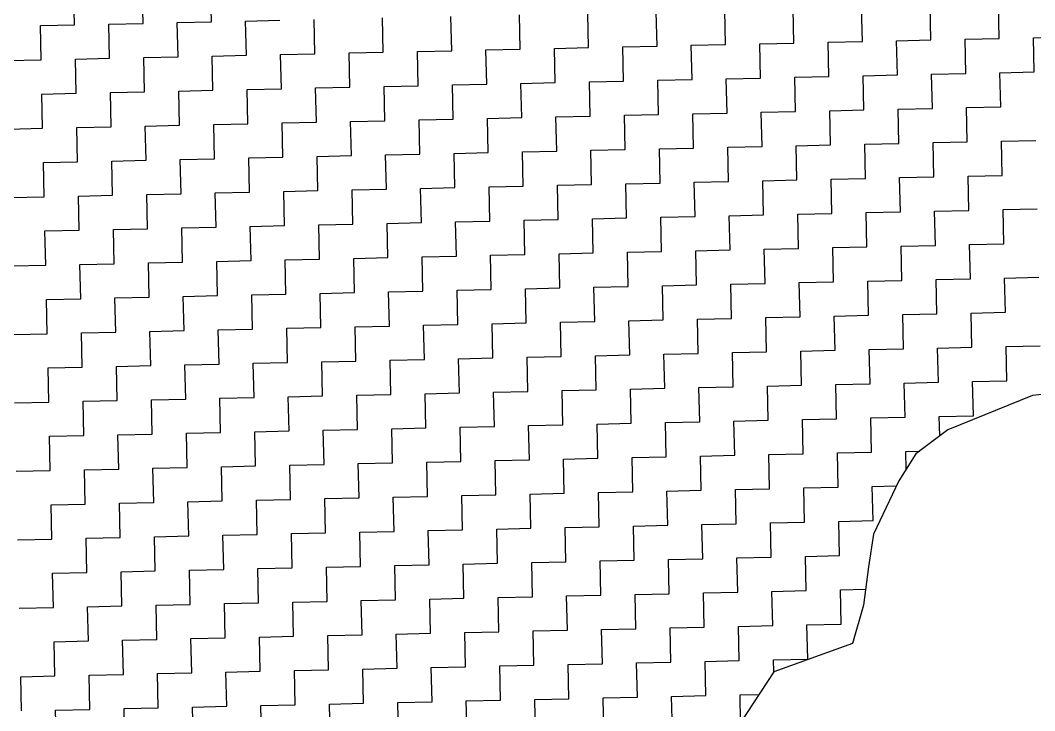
# Model space of a CAD drawing. Header units: metres. Extents: x 281463 to 283423, y 2096851 to 2099007.
# Drawn here: x 282620.5 to 282802.3, y 2098284.1 to 2098407.8 of the extents above; entities that cross this region are included whole.
import ezdxf

# ---------------------------------------------------------------- set-up
doc = ezdxf.new("R2010")
doc.units = ezdxf.units.M
doc.layers.add('POLY_HATCH', color=12, linetype='Continuous')

msp = doc.modelspace()

# ---------------------------------------------------------------- linework, layer by layer
at = {"layer": 'POLY_HATCH', "linetype": 'Continuous'}
for p, q in [((282642.49, 2098407.22), (282642.35, 2098413.35)), ((282654.75, 2098407.49), (282654.61, 2098413.62)), ((282630.22, 2098406.94), (282630.08, 2098413.08)), ((282759.14, 2098403.69), (282759, 2098409.82)), ((282771.41, 2098403.96), (282771.27, 2098410.1)), ((282783.67, 2098404.24), (282783.53, 2098410.37)), ((282795.94, 2098404.51), (282795.8, 2098410.64)), ((282660.88, 2098407.63), (282667.02, 2098407.77)), ((282673.29, 2098401.77), (282673.15, 2098407.9)), ((282685.55, 2098402.04), (282685.41, 2098408.18)), ((282697.82, 2098402.32), (282697.68, 2098408.45)), ((282710.08, 2098402.59), (282709.94, 2098408.73)), ((282722.35, 2098402.87), (282722.21, 2098409)), ((282734.61, 2098403.14), (282734.47, 2098409.27)), ((282746.88, 2098403.41), (282746.74, 2098409.55)), ((282624.09, 2098406.81), (282630.22, 2098406.94)), ((282624.23, 2098400.67), (282624.09, 2098406.81)), ((282636.35, 2098407.08), (282642.49, 2098407.22)), ((282636.49, 2098400.95), (282636.35, 2098407.08)), ((282648.62, 2098407.35), (282654.75, 2098407.49)), ((282648.76, 2098401.22), (282648.62, 2098407.35)), ((282661.02, 2098401.5), (282660.88, 2098407.63)), ((282777.54, 2098404.1), (282783.67, 2098404.24)), ((282789.8, 2098404.37), (282795.94, 2098404.51)), ((282789.94, 2098398.24), (282789.8, 2098404.37)), ((282802.07, 2098404.65), (282808.2, 2098404.79)), ((282802.21, 2098398.52), (282802.07, 2098404.65)), ((282691.68, 2098402.18), (282697.82, 2098402.32)), ((282703.95, 2098402.46), (282710.08, 2098402.59)), ((282704.09, 2098396.32), (282703.95, 2098402.46)), ((282716.21, 2098402.73), (282722.35, 2098402.87)), ((282716.35, 2098396.6), (282716.21, 2098402.73)), ((282728.48, 2098403), (282734.61, 2098403.14)), ((282728.62, 2098396.87), (282728.48, 2098403)), ((282740.74, 2098403.28), (282746.88, 2098403.41)), ((282740.88, 2098397.15), (282740.74, 2098403.28)), ((282753.01, 2098403.55), (282759.14, 2098403.69)), ((282753.15, 2098397.42), (282753.01, 2098403.55)), ((282765.27, 2098403.83), (282771.41, 2098403.96)), ((282765.41, 2098397.69), (282765.27, 2098403.83)), ((282777.68, 2098397.97), (282777.54, 2098404.1)), ((282618.09, 2098400.54), (282624.23, 2098400.67)), ((282630.36, 2098400.81), (282636.49, 2098400.95)), ((282630.49, 2098394.68), (282630.36, 2098400.81)), ((282642.62, 2098401.09), (282648.76, 2098401.22)), ((282642.76, 2098394.95), (282642.62, 2098401.09)), ((282654.89, 2098401.36), (282661.02, 2098401.5)), ((282655.02, 2098395.23), (282654.89, 2098401.36)), ((282667.15, 2098401.63), (282673.29, 2098401.77)), ((282667.29, 2098395.5), (282667.15, 2098401.63)), ((282679.42, 2098401.91), (282685.55, 2098402.04)), ((282679.55, 2098395.77), (282679.42, 2098401.91)), ((282691.82, 2098396.05), (282691.68, 2098402.18)), ((282722.48, 2098396.73), (282728.62, 2098396.87)), ((282734.75, 2098397.01), (282740.88, 2098397.15)), ((282734.88, 2098390.88), (282734.75, 2098397.01)), ((282747.01, 2098397.28), (282753.15, 2098397.42)), ((282747.15, 2098391.15), (282747.01, 2098397.28)), ((282759.28, 2098397.56), (282765.41, 2098397.69)), ((282759.41, 2098391.42), (282759.28, 2098397.56)), ((282771.54, 2098397.83), (282777.68, 2098397.97)), ((282771.68, 2098391.7), (282771.54, 2098397.83)), ((282783.81, 2098398.1), (282789.94, 2098398.24)), ((282783.95, 2098391.97), (282783.81, 2098398.1)), ((282796.07, 2098398.38), (282802.21, 2098398.52)), ((282796.21, 2098392.25), (282796.07, 2098398.38)), ((282648.89, 2098395.09), (282655.02, 2098395.23)), ((282649.03, 2098388.96), (282648.89, 2098395.09)), ((282661.16, 2098395.36), (282667.29, 2098395.5)), ((282661.29, 2098389.23), (282661.16, 2098395.36)), ((282673.42, 2098395.64), (282679.55, 2098395.77)), ((282673.56, 2098389.51), (282673.42, 2098395.64)), ((282685.69, 2098395.91), (282691.82, 2098396.05)), ((282685.82, 2098389.78), (282685.69, 2098395.91)), ((282697.95, 2098396.19), (282704.09, 2098396.32)), ((282698.09, 2098390.05), (282697.95, 2098396.19)), ((282710.22, 2098396.46), (282716.35, 2098396.6)), ((282710.35, 2098390.33), (282710.22, 2098396.46)), ((282722.62, 2098390.6), (282722.48, 2098396.73)), ((282624.36, 2098394.54), (282630.49, 2098394.68)), ((282624.5, 2098388.41), (282624.36, 2098394.54)), ((282636.63, 2098394.82), (282642.76, 2098394.95)), ((282636.76, 2098388.68), (282636.63, 2098394.82)), ((282753.28, 2098391.29), (282759.41, 2098391.42)), ((282765.55, 2098391.56), (282771.68, 2098391.7)), ((282765.68, 2098385.43), (282765.55, 2098391.56)), ((282777.81, 2098391.83), (282783.95, 2098391.97)), ((282777.95, 2098385.7), (282777.81, 2098391.83)), ((282790.08, 2098392.11), (282796.21, 2098392.25)), ((282790.21, 2098385.98), (282790.08, 2098392.11)), ((282679.69, 2098389.64), (282685.82, 2098389.78)), ((282679.83, 2098383.51), (282679.69, 2098389.64)), ((282691.96, 2098389.92), (282698.09, 2098390.05)), ((282692.09, 2098383.78), (282691.96, 2098389.92)), ((282704.22, 2098390.19), (282710.35, 2098390.33)), ((282704.36, 2098384.06), (282704.22, 2098390.19)), ((282716.49, 2098390.46), (282722.62, 2098390.6)), ((282716.62, 2098384.33), (282716.49, 2098390.46)), ((282728.75, 2098390.74), (282734.88, 2098390.88)), ((282728.89, 2098384.61), (282728.75, 2098390.74)), ((282741.02, 2098391.01), (282747.15, 2098391.15)), ((282741.15, 2098384.88), (282741.02, 2098391.01)), ((282753.42, 2098385.15), (282753.28, 2098391.29)), ((282618.37, 2098388.27), (282624.5, 2098388.41)), ((282630.63, 2098388.55), (282636.76, 2098388.68)), ((282630.77, 2098382.41), (282630.63, 2098388.55)), ((282642.9, 2098388.82), (282649.03, 2098388.96)), ((282643.03, 2098382.69), (282642.9, 2098388.82)), ((282655.16, 2098389.09), (282661.29, 2098389.23)), ((282655.3, 2098382.96), (282655.16, 2098389.09)), ((282667.43, 2098389.37), (282673.56, 2098389.51)), ((282667.56, 2098383.24), (282667.43, 2098389.37)), ((282784.08, 2098385.84), (282790.21, 2098385.98)), ((282796.35, 2098386.11), (282802.48, 2098386.25)), ((282796.48, 2098379.98), (282796.35, 2098386.11)), ((282710.49, 2098384.19), (282716.62, 2098384.33)), ((282710.63, 2098378.06), (282710.49, 2098384.19)), ((282722.76, 2098384.47), (282728.89, 2098384.61)), ((282722.89, 2098378.34), (282722.76, 2098384.47)), ((282735.02, 2098384.74), (282741.15, 2098384.88)), ((282735.16, 2098378.61), (282735.02, 2098384.74)), ((282747.29, 2098385.02), (282753.42, 2098385.15)), ((282747.42, 2098378.88), (282747.29, 2098385.02)), ((282759.55, 2098385.29), (282765.68, 2098385.43)), ((282759.69, 2098379.16), (282759.55, 2098385.29)), ((282771.82, 2098385.57), (282777.95, 2098385.7)), ((282771.95, 2098379.43), (282771.82, 2098385.57)), ((282784.22, 2098379.71), (282784.08, 2098385.84)), ((282624.64, 2098382.28), (282630.77, 2098382.41)), ((282636.9, 2098382.55), (282643.03, 2098382.69)), ((282637.04, 2098376.42), (282636.9, 2098382.55)), ((282649.17, 2098382.82), (282655.3, 2098382.96)), ((282649.3, 2098376.69), (282649.17, 2098382.82)), ((282661.43, 2098383.1), (282667.56, 2098383.24)), ((282661.57, 2098376.97), (282661.43, 2098383.1)), ((282673.7, 2098383.37), (282679.83, 2098383.51)), ((282673.83, 2098377.24), (282673.7, 2098383.37)), ((282685.96, 2098383.65), (282692.09, 2098383.78)), ((282686.1, 2098377.51), (282685.96, 2098383.65)), ((282698.23, 2098383.92), (282704.36, 2098384.06)), ((282698.36, 2098377.79), (282698.23, 2098383.92)), ((282624.77, 2098376.14), (282624.64, 2098382.28)), ((282741.29, 2098378.75), (282747.42, 2098378.88)), ((282741.43, 2098372.62), (282741.29, 2098378.75)), ((282753.56, 2098379.02), (282759.69, 2098379.16)), ((282753.69, 2098372.89), (282753.56, 2098379.02)), ((282765.82, 2098379.3), (282771.95, 2098379.43)), ((282765.96, 2098373.16), (282765.82, 2098379.3)), ((282778.09, 2098379.57), (282784.22, 2098379.71)), ((282778.22, 2098373.44), (282778.09, 2098379.57)), ((282790.35, 2098379.84), (282796.48, 2098379.98)), ((282790.49, 2098373.71), (282790.35, 2098379.84)), ((282655.44, 2098376.83), (282661.57, 2098376.97)), ((282667.7, 2098377.1), (282673.83, 2098377.24)), ((282667.84, 2098370.97), (282667.7, 2098377.1)), ((282679.97, 2098377.38), (282686.1, 2098377.51)), ((282680.1, 2098371.24), (282679.97, 2098377.38)), ((282692.23, 2098377.65), (282698.36, 2098377.79)), ((282692.37, 2098371.52), (282692.23, 2098377.65)), ((282704.5, 2098377.93), (282710.63, 2098378.06)), ((282704.63, 2098371.79), (282704.5, 2098377.93)), ((282716.76, 2098378.2), (282722.89, 2098378.34)), ((282716.9, 2098372.07), (282716.76, 2098378.2)), ((282729.03, 2098378.47), (282735.16, 2098378.61)), ((282729.16, 2098372.34), (282729.03, 2098378.47)), ((282618.64, 2098376.01), (282624.77, 2098376.14)), ((282630.91, 2098376.28), (282637.04, 2098376.42)), ((282631.04, 2098370.15), (282630.91, 2098376.28)), ((282643.17, 2098376.56), (282649.3, 2098376.69)), ((282643.31, 2098370.42), (282643.17, 2098376.56)), ((282655.57, 2098370.7), (282655.44, 2098376.83)), ((282772.09, 2098373.3), (282778.22, 2098373.44)), ((282772.23, 2098367.17), (282772.09, 2098373.3)), ((282784.36, 2098373.57), (282790.49, 2098373.71)), ((282784.49, 2098367.44), (282784.36, 2098373.57)), ((282796.62, 2098373.85), (282802.75, 2098373.99)), ((282796.76, 2098367.72), (282796.62, 2098373.85)), ((282686.24, 2098371.38), (282692.37, 2098371.52)), ((282698.5, 2098371.66), (282704.63, 2098371.79)), ((282698.64, 2098365.52), (282698.5, 2098371.66)), ((282710.77, 2098371.93), (282716.9, 2098372.07)), ((282710.9, 2098365.8), (282710.77, 2098371.93)), ((282723.03, 2098372.2), (282729.16, 2098372.34)), ((282723.17, 2098366.07), (282723.03, 2098372.2)), ((282735.3, 2098372.48), (282741.43, 2098372.62)), ((282735.43, 2098366.35), (282735.3, 2098372.48)), ((282747.56, 2098372.75), (282753.69, 2098372.89)), ((282747.7, 2098366.62), (282747.56, 2098372.75)), ((282759.83, 2098373.03), (282765.96, 2098373.16)), ((282759.96, 2098366.89), (282759.83, 2098373.03)), ((282624.91, 2098370.01), (282631.04, 2098370.15)), ((282625.05, 2098363.88), (282624.91, 2098370.01)), ((282637.18, 2098370.29), (282643.31, 2098370.42)), ((282637.31, 2098364.15), (282637.18, 2098370.29)), ((282649.44, 2098370.56), (282655.57, 2098370.7)), ((282649.58, 2098364.43), (282649.44, 2098370.56)), ((282661.71, 2098370.83), (282667.84, 2098370.97)), ((282661.84, 2098364.7), (282661.71, 2098370.83)), ((282673.97, 2098371.11), (282680.1, 2098371.24)), ((282674.11, 2098364.98), (282673.97, 2098371.11)), ((282686.37, 2098365.25), (282686.24, 2098371.38)), ((282717.04, 2098365.93), (282723.17, 2098366.07)), ((282729.3, 2098366.21), (282735.43, 2098366.35)), ((282729.44, 2098360.08), (282729.3, 2098366.21)), ((282741.57, 2098366.48), (282747.7, 2098366.62)), ((282741.7, 2098360.35), (282741.57, 2098366.48)), ((282753.83, 2098366.76), (282759.96, 2098366.89)), ((282753.97, 2098360.62), (282753.83, 2098366.76)), ((282766.1, 2098367.03), (282772.23, 2098367.17)), ((282766.23, 2098360.9), (282766.1, 2098367.03)), ((282778.36, 2098367.3), (282784.49, 2098367.44)), ((282778.5, 2098361.17), (282778.36, 2098367.3)), ((282790.63, 2098367.58), (282796.76, 2098367.72)), ((282790.76, 2098361.45), (282790.63, 2098367.58)), ((282631.18, 2098364.02), (282637.31, 2098364.15)), ((282643.44, 2098364.29), (282649.58, 2098364.43)), ((282643.58, 2098358.16), (282643.44, 2098364.29)), ((282655.71, 2098364.56), (282661.84, 2098364.7)), ((282655.85, 2098358.43), (282655.71, 2098364.56)), ((282667.98, 2098364.84), (282674.11, 2098364.98)), ((282668.11, 2098358.71), (282667.98, 2098364.84)), ((282680.24, 2098365.11), (282686.37, 2098365.25)), ((282680.38, 2098358.98), (282680.24, 2098365.11)), ((282692.51, 2098365.39), (282698.64, 2098365.52)), ((282692.64, 2098359.25), (282692.51, 2098365.39)), ((282704.77, 2098365.66), (282710.9, 2098365.8)), ((282704.91, 2098359.53), (282704.77, 2098365.66)), ((282717.17, 2098359.8), (282717.04, 2098365.93)), ((282618.91, 2098363.74), (282625.05, 2098363.88)), ((282631.32, 2098357.88), (282631.18, 2098364.02)), ((282747.84, 2098360.49), (282753.97, 2098360.62)), ((282747.97, 2098354.35), (282747.84, 2098360.49)), ((282760.1, 2098360.76), (282766.23, 2098360.9)), ((282760.24, 2098354.63), (282760.1, 2098360.76)), ((282772.37, 2098361.04), (282778.5, 2098361.17)), ((282772.5, 2098354.9), (282772.37, 2098361.04)), ((282784.63, 2098361.31), (282790.76, 2098361.45)), ((282784.77, 2098355.18), (282784.63, 2098361.31)), ((282796.9, 2098361.58), (282803.03, 2098361.72)), ((282797.03, 2098355.45), (282796.9, 2098361.58)), ((282661.98, 2098358.57), (282668.11, 2098358.71)), ((282674.24, 2098358.84), (282680.38, 2098358.98)), ((282674.38, 2098352.71), (282674.24, 2098358.84)), ((282686.51, 2098359.12), (282692.64, 2098359.25)), ((282686.65, 2098352.98), (282686.51, 2098359.12)), ((282698.77, 2098359.39), (282704.91, 2098359.53)), ((282698.91, 2098353.26), (282698.77, 2098359.39)), ((282711.04, 2098359.66), (282717.17, 2098359.8)), ((282711.18, 2098353.53), (282711.04, 2098359.66)), ((282723.3, 2098359.94), (282729.44, 2098360.08)), ((282723.44, 2098353.81), (282723.3, 2098359.94)), ((282735.57, 2098360.21), (282741.7, 2098360.35)), ((282735.71, 2098354.08), (282735.57, 2098360.21)), ((282625.18, 2098357.75), (282631.32, 2098357.88)), ((282625.32, 2098351.61), (282625.18, 2098357.75)), ((282637.45, 2098358.02), (282643.58, 2098358.16)), ((282637.59, 2098351.89), (282637.45, 2098358.02)), ((282649.71, 2098358.29), (282655.85, 2098358.43)), ((282649.85, 2098352.16), (282649.71, 2098358.29)), ((282662.12, 2098352.44), (282661.98, 2098358.57)), ((282778.63, 2098355.04), (282784.77, 2098355.18)), ((282778.77, 2098348.91), (282778.63, 2098355.04)), ((282790.9, 2098355.31), (282797.03, 2098355.45)), ((282791.04, 2098349.18), (282790.9, 2098355.31)), ((282692.78, 2098353.12), (282698.91, 2098353.26)), ((282705.04, 2098353.4), (282711.18, 2098353.53)), ((282705.18, 2098347.26), (282705.04, 2098353.4)), ((282717.31, 2098353.67), (282723.44, 2098353.81)), ((282717.45, 2098347.54), (282717.31, 2098353.67)), ((282729.57, 2098353.94), (282735.71, 2098354.08)), ((282729.71, 2098347.81), (282729.57, 2098353.94)), ((282741.84, 2098354.22), (282747.97, 2098354.35)), ((282741.98, 2098348.08), (282741.84, 2098354.22)), ((282754.1, 2098354.49), (282760.24, 2098354.63)), ((282754.24, 2098348.36), (282754.1, 2098354.49)), ((282766.37, 2098354.77), (282772.5, 2098354.9)), ((282766.51, 2098348.63), (282766.37, 2098354.77)), ((282619.19, 2098351.48), (282625.32, 2098351.61)), ((282631.45, 2098351.75), (282637.59, 2098351.89)), ((282631.59, 2098345.62), (282631.45, 2098351.75)), ((282643.72, 2098352.02), (282649.85, 2098352.16)), ((282643.86, 2098345.89), (282643.72, 2098352.02)), ((282655.98, 2098352.3), (282662.12, 2098352.44)), ((282656.12, 2098346.17), (282655.98, 2098352.3)), ((282668.25, 2098352.57), (282674.38, 2098352.71)), ((282668.39, 2098346.44), (282668.25, 2098352.57)), ((282680.51, 2098352.85), (282686.65, 2098352.98)), ((282680.65, 2098346.71), (282680.51, 2098352.85)), ((282692.92, 2098346.99), (282692.78, 2098353.12)), ((282723.58, 2098347.67), (282729.71, 2098347.81)), ((282735.84, 2098347.95), (282741.98, 2098348.08)), ((282735.98, 2098341.82), (282735.84, 2098347.95)), ((282748.11, 2098348.22), (282754.24, 2098348.36)), ((282748.25, 2098342.09), (282748.11, 2098348.22)), ((282760.37, 2098348.5), (282766.51, 2098348.63)), ((282760.51, 2098342.36), (282760.37, 2098348.5)), ((282772.64, 2098348.77), (282778.77, 2098348.91)), ((282772.78, 2098342.64), (282772.64, 2098348.77)), ((282784.9, 2098349.04), (282791.04, 2098349.18)), ((282785.04, 2098342.91), (282784.9, 2098349.04)), ((282797.17, 2098349.32), (282803.3, 2098349.46)), ((282797.31, 2098343.19), (282797.17, 2098349.32)), ((282649.99, 2098346.03), (282656.12, 2098346.17)), ((282650.13, 2098339.9), (282649.99, 2098346.03)), ((282662.25, 2098346.3), (282668.39, 2098346.44)), ((282662.39, 2098340.17), (282662.25, 2098346.3)), ((282674.52, 2098346.58), (282680.65, 2098346.71)), ((282674.66, 2098340.45), (282674.52, 2098346.58)), ((282686.78, 2098346.85), (282692.92, 2098346.99)), ((282686.92, 2098340.72), (282686.78, 2098346.85)), ((282699.05, 2098347.13), (282705.18, 2098347.26)), ((282699.19, 2098340.99), (282699.05, 2098347.13)), ((282711.31, 2098347.4), (282717.45, 2098347.54)), ((282711.45, 2098341.27), (282711.31, 2098347.4)), ((282723.72, 2098341.54), (282723.58, 2098347.67)), ((282625.46, 2098345.48), (282631.59, 2098345.62)), ((282625.6, 2098339.35), (282625.46, 2098345.48)), ((282637.72, 2098345.76), (282643.86, 2098345.89)), ((282637.86, 2098339.62), (282637.72, 2098345.76)), ((282754.38, 2098342.23), (282760.51, 2098342.36)), ((282766.64, 2098342.5), (282772.78, 2098342.64)), ((282766.78, 2098336.37), (282766.64, 2098342.5)), ((282778.91, 2098342.77), (282785.04, 2098342.91)), ((282779.05, 2098336.64), (282778.91, 2098342.77)), ((282791.17, 2098343.05), (282797.31, 2098343.19)), ((282791.31, 2098336.92), (282791.17, 2098343.05)), ((282680.79, 2098340.58), (282686.92, 2098340.72)), ((282680.93, 2098334.45), (282680.79, 2098340.58)), ((282693.05, 2098340.86), (282699.19, 2098340.99)), ((282693.19, 2098334.72), (282693.05, 2098340.86)), ((282705.32, 2098341.13), (282711.45, 2098341.27)), ((282705.46, 2098335), (282705.32, 2098341.13)), ((282717.58, 2098341.4), (282723.72, 2098341.54)), ((282717.72, 2098335.27), (282717.58, 2098341.4)), ((282729.85, 2098341.68), (282735.98, 2098341.82)), ((282729.99, 2098335.55), (282729.85, 2098341.68)), ((282742.11, 2098341.95), (282748.25, 2098342.09)), ((282742.25, 2098335.82), (282742.11, 2098341.95)), ((282754.52, 2098336.09), (282754.38, 2098342.23)), ((282619.46, 2098339.21), (282625.6, 2098339.35)), ((282631.73, 2098339.49), (282637.86, 2098339.62)), ((282631.87, 2098333.35), (282631.73, 2098339.49)), ((282643.99, 2098339.76), (282650.13, 2098339.9)), ((282644.13, 2098333.63), (282643.99, 2098339.76)), ((282656.26, 2098340.03), (282662.39, 2098340.17)), ((282656.4, 2098333.9), (282656.26, 2098340.03)), ((282668.52, 2098340.31), (282674.66, 2098340.45)), ((282668.66, 2098334.18), (282668.52, 2098340.31)), ((282785.18, 2098336.78), (282791.31, 2098336.92)), ((282711.59, 2098335.13), (282717.72, 2098335.27)), ((282711.73, 2098329), (282711.59, 2098335.13)), ((282723.85, 2098335.41), (282729.99, 2098335.55)), ((282723.99, 2098329.28), (282723.85, 2098335.41)), ((282736.12, 2098335.68), (282742.25, 2098335.82)), ((282736.26, 2098329.55), (282736.12, 2098335.68)), ((282748.38, 2098335.96), (282754.52, 2098336.09)), ((282748.52, 2098329.82), (282748.38, 2098335.96)), ((282760.65, 2098336.23), (282766.78, 2098336.37)), ((282760.79, 2098330.1), (282760.65, 2098336.23)), ((282772.91, 2098336.51), (282779.05, 2098336.64)), ((282773.05, 2098330.37), (282772.91, 2098336.51)), ((282785.26, 2098333.29), (282785.18, 2098336.78)), ((282625.73, 2098333.22), (282631.87, 2098333.35)), ((282625.87, 2098327.08), (282625.73, 2098333.22)), ((282638, 2098333.49), (282644.13, 2098333.63)), ((282638.13, 2098327.36), (282638, 2098333.49)), ((282650.26, 2098333.76), (282656.4, 2098333.9)), ((282650.4, 2098327.63), (282650.26, 2098333.76)), ((282662.53, 2098334.04), (282668.66, 2098334.18)), ((282662.66, 2098327.91), (282662.53, 2098334.04)), ((282674.79, 2098334.31), (282680.93, 2098334.45)), ((282674.93, 2098328.18), (282674.79, 2098334.31)), ((282687.06, 2098334.59), (282693.19, 2098334.72)), ((282687.19, 2098328.45), (282687.06, 2098334.59)), ((282699.32, 2098334.86), (282705.46, 2098335)), ((282699.46, 2098328.73), (282699.32, 2098334.86)), ((282742.39, 2098329.69), (282748.52, 2098329.82)), ((282742.52, 2098323.55), (282742.39, 2098329.69)), ((282754.65, 2098329.96), (282760.79, 2098330.1)), ((282754.79, 2098323.83), (282754.65, 2098329.96)), ((282766.92, 2098330.24), (282773.05, 2098330.37)), ((282767.05, 2098324.1), (282766.92, 2098330.24)), ((282779.18, 2098330.51), (282781.68, 2098330.57)), ((282779.25, 2098327.29), (282779.18, 2098330.51)), ((282656.53, 2098327.77), (282662.66, 2098327.91)), ((282656.67, 2098321.64), (282656.53, 2098327.77)), ((282668.8, 2098328.04), (282674.93, 2098328.18)), ((282668.93, 2098321.91), (282668.8, 2098328.04)), ((282681.06, 2098328.32), (282687.19, 2098328.45)), ((282681.2, 2098322.18), (282681.06, 2098328.32)), ((282693.33, 2098328.59), (282699.46, 2098328.73)), ((282693.46, 2098322.46), (282693.33, 2098328.59)), ((282705.59, 2098328.87), (282711.73, 2098329)), ((282705.73, 2098322.73), (282705.59, 2098328.87)), ((282717.86, 2098329.14), (282723.99, 2098329.28)), ((282717.99, 2098323.01), (282717.86, 2098329.14)), ((282730.12, 2098329.41), (282736.26, 2098329.55)), ((282730.26, 2098323.28), (282730.12, 2098329.41)), ((282619.74, 2098326.95), (282625.87, 2098327.08)), ((282632, 2098327.22), (282638.13, 2098327.36)), ((282632.14, 2098321.09), (282632, 2098327.22)), ((282644.27, 2098327.49), (282650.4, 2098327.63)), ((282644.4, 2098321.36), (282644.27, 2098327.49)), ((282773.19, 2098324.24), (282777.52, 2098324.34)), ((282773.32, 2098318.11), (282773.19, 2098324.24)), ((282687.33, 2098322.32), (282693.46, 2098322.46)), ((282687.47, 2098316.19), (282687.33, 2098322.32)), ((282699.6, 2098322.6), (282705.73, 2098322.73)), ((282699.73, 2098316.46), (282699.6, 2098322.6)), ((282711.86, 2098322.87), (282717.99, 2098323.01)), ((282712, 2098316.74), (282711.86, 2098322.87)), ((282724.13, 2098323.14), (282730.26, 2098323.28)), ((282724.26, 2098317.01), (282724.13, 2098323.14)), ((282736.39, 2098323.42), (282742.52, 2098323.55)), ((282736.53, 2098317.29), (282736.39, 2098323.42)), ((282748.66, 2098323.69), (282754.79, 2098323.83)), ((282748.79, 2098317.56), (282748.66, 2098323.69)), ((282760.92, 2098323.97), (282767.05, 2098324.1)), ((282761.06, 2098317.83), (282760.92, 2098323.97)), ((282626.01, 2098320.95), (282632.14, 2098321.09)), ((282626.14, 2098314.82), (282626.01, 2098320.95)), ((282638.27, 2098321.23), (282644.4, 2098321.36)), ((282638.41, 2098315.09), (282638.27, 2098321.23)), ((282650.54, 2098321.5), (282656.67, 2098321.64)), ((282650.67, 2098315.37), (282650.54, 2098321.5)), ((282662.8, 2098321.77), (282668.93, 2098321.91)), ((282662.94, 2098315.64), (282662.8, 2098321.77)), ((282675.07, 2098322.05), (282681.2, 2098322.18)), ((282675.2, 2098315.91), (282675.07, 2098322.05)), ((282718.13, 2098316.87), (282724.26, 2098317.01)), ((282718.27, 2098310.74), (282718.13, 2098316.87)), ((282730.4, 2098317.15), (282736.53, 2098317.29)), ((282730.53, 2098311.02), (282730.4, 2098317.15)), ((282742.66, 2098317.42), (282748.79, 2098317.56)), ((282742.8, 2098311.29), (282742.66, 2098317.42)), ((282754.93, 2098317.7), (282761.06, 2098317.83)), ((282755.06, 2098311.56), (282754.93, 2098317.7)), ((282767.19, 2098317.97), (282773.32, 2098318.11)), ((282767.33, 2098311.84), (282767.19, 2098317.97)), ((282632.28, 2098314.96), (282638.41, 2098315.09)), ((282644.54, 2098315.23), (282650.67, 2098315.37)), ((282644.68, 2098309.1), (282644.54, 2098315.23)), ((282656.81, 2098315.5), (282662.94, 2098315.64)), ((282656.94, 2098309.37), (282656.81, 2098315.5)), ((282669.07, 2098315.78), (282675.2, 2098315.91)), ((282669.21, 2098309.65), (282669.07, 2098315.78)), ((282681.34, 2098316.05), (282687.47, 2098316.19)), ((282681.47, 2098309.92), (282681.34, 2098316.05)), ((282693.6, 2098316.33), (282699.73, 2098316.46)), ((282693.74, 2098310.19), (282693.6, 2098316.33)), ((282705.87, 2098316.6), (282712, 2098316.74)), ((282706, 2098310.47), (282705.87, 2098316.6)), ((282620.01, 2098314.68), (282626.14, 2098314.82)), ((282632.41, 2098308.82), (282632.28, 2098314.96)), ((282748.93, 2098311.43), (282755.06, 2098311.56)), ((282749.07, 2098305.29), (282748.93, 2098311.43)), ((282761.2, 2098311.7), (282767.33, 2098311.84)), ((282761.33, 2098305.57), (282761.2, 2098311.7)), ((282663.08, 2098309.51), (282669.21, 2098309.65)), ((282675.34, 2098309.78), (282681.47, 2098309.92)), ((282675.48, 2098303.65), (282675.34, 2098309.78)), ((282687.61, 2098310.06), (282693.74, 2098310.19)), ((282687.74, 2098303.92), (282687.61, 2098310.06)), ((282699.87, 2098310.33), (282706, 2098310.47)), ((282700.01, 2098304.2), (282699.87, 2098310.33)), ((282712.14, 2098310.6), (282718.27, 2098310.74)), ((282712.27, 2098304.47), (282712.14, 2098310.6)), ((282724.4, 2098310.88), (282730.53, 2098311.02)), ((282724.54, 2098304.75), (282724.4, 2098310.88)), ((282736.67, 2098311.15), (282742.8, 2098311.29)), ((282736.8, 2098305.02), (282736.67, 2098311.15)), ((282626.28, 2098308.69), (282632.41, 2098308.82)), ((282626.42, 2098302.55), (282626.28, 2098308.69)), ((282638.55, 2098308.96), (282644.68, 2098309.1)), ((282638.68, 2098302.83), (282638.55, 2098308.96)), ((282650.81, 2098309.23), (282656.94, 2098309.37)), ((282650.95, 2098303.1), (282650.81, 2098309.23)), ((282663.21, 2098303.38), (282663.08, 2098309.51)), ((282693.88, 2098304.06), (282700.01, 2098304.2)), ((282706.14, 2098304.34), (282712.27, 2098304.47)), ((282706.28, 2098298.2), (282706.14, 2098304.34)), ((282718.41, 2098304.61), (282724.54, 2098304.75)), ((282718.54, 2098298.48), (282718.41, 2098304.61)), ((282730.67, 2098304.88), (282736.8, 2098305.02)), ((282730.81, 2098298.75), (282730.67, 2098304.88)), ((282742.94, 2098305.16), (282749.07, 2098305.29)), ((282743.07, 2098299.02), (282742.94, 2098305.16)), ((282755.2, 2098305.43), (282761.33, 2098305.57)), ((282755.34, 2098299.3), (282755.2, 2098305.43)), ((282767.47, 2098305.71), (282771.97, 2098305.81)), ((282767.6, 2098299.57), (282767.47, 2098305.71)), ((282620.29, 2098302.42), (282626.42, 2098302.55)), ((282632.55, 2098302.69), (282638.68, 2098302.83)), ((282632.69, 2098296.56), (282632.55, 2098302.69)), ((282644.82, 2098302.96), (282650.95, 2098303.1)), ((282644.95, 2098296.83), (282644.82, 2098302.96)), ((282657.08, 2098303.24), (282663.21, 2098303.38)), ((282657.22, 2098297.11), (282657.08, 2098303.24)), ((282669.35, 2098303.51), (282675.48, 2098303.65)), ((282669.48, 2098297.38), (282669.35, 2098303.51)), ((282681.61, 2098303.79), (282687.74, 2098303.92)), ((282681.75, 2098297.65), (282681.61, 2098303.79)), ((282694.01, 2098297.93), (282693.88, 2098304.06)), ((282724.68, 2098298.61), (282730.81, 2098298.75)), ((282736.94, 2098298.89), (282743.07, 2098299.02)), ((282737.08, 2098292.76), (282736.94, 2098298.89)), ((282749.21, 2098299.16), (282755.34, 2098299.3)), ((282749.34, 2098293.03), (282749.21, 2098299.16)), ((282761.47, 2098299.44), (282767.6, 2098299.57)), ((282761.61, 2098293.3), (282761.47, 2098299.44)), ((282651.08, 2098296.97), (282657.22, 2098297.11)), ((282651.22, 2098290.84), (282651.08, 2098296.97)), ((282663.35, 2098297.24), (282669.48, 2098297.38)), ((282663.49, 2098291.11), (282663.35, 2098297.24)), ((282675.62, 2098297.52), (282681.75, 2098297.65)), ((282675.75, 2098291.38), (282675.62, 2098297.52)), ((282687.88, 2098297.79), (282694.01, 2098297.93)), ((282688.02, 2098291.66), (282687.88, 2098297.79)), ((282700.15, 2098298.07), (282706.28, 2098298.2)), ((282700.28, 2098291.93), (282700.15, 2098298.07)), ((282712.41, 2098298.34), (282718.54, 2098298.48)), ((282712.55, 2098292.21), (282712.41, 2098298.34)), ((282724.81, 2098292.48), (282724.68, 2098298.61)), ((282626.55, 2098296.42), (282632.69, 2098296.56)), ((282626.69, 2098290.29), (282626.55, 2098296.42)), ((282638.82, 2098296.7), (282644.95, 2098296.83)), ((282638.96, 2098290.56), (282638.82, 2098296.7)), ((282755.48, 2098293.17), (282761.61, 2098293.3)), ((282681.88, 2098291.52), (282688.02, 2098291.66)), ((282682.02, 2098285.39), (282681.88, 2098291.52)), ((282694.15, 2098291.8), (282700.28, 2098291.93)), ((282694.29, 2098285.66), (282694.15, 2098291.8)), ((282706.41, 2098292.07), (282712.55, 2098292.21)), ((282706.55, 2098285.94), (282706.41, 2098292.07)), ((282718.68, 2098292.34), (282724.81, 2098292.48)), ((282718.82, 2098286.21), (282718.68, 2098292.34)), ((282730.94, 2098292.62), (282737.08, 2098292.76)), ((282731.08, 2098286.49), (282730.94, 2098292.62)), ((282743.21, 2098292.89), (282749.34, 2098293.03)), ((282743.35, 2098286.76), (282743.21, 2098292.89)), ((282755.52, 2098291.01), (282755.48, 2098293.17)), ((282620.56, 2098290.15), (282626.69, 2098290.29)), ((282620.7, 2098284.02), (282620.56, 2098290.15)), ((282632.82, 2098290.43), (282638.96, 2098290.56)), ((282632.96, 2098284.29), (282632.82, 2098290.43)), ((282645.09, 2098290.7), (282651.22, 2098290.84)), ((282645.23, 2098284.57), (282645.09, 2098290.7)), ((282657.35, 2098290.97), (282663.49, 2098291.11)), ((282657.49, 2098284.84), (282657.35, 2098290.97)), ((282669.62, 2098291.25), (282675.75, 2098291.38)), ((282669.76, 2098285.12), (282669.62, 2098291.25)), ((282712.68, 2098286.07), (282718.82, 2098286.21)), ((282712.82, 2098279.94), (282712.68, 2098286.07)), ((282724.95, 2098286.35), (282731.08, 2098286.49)), ((282725.09, 2098280.22), (282724.95, 2098286.35)), ((282737.21, 2098286.62), (282743.35, 2098286.76)), ((282737.35, 2098280.49), (282737.21, 2098286.62)), ((282749.48, 2098286.9), (282752.86, 2098286.97)), ((282749.59, 2098282), (282749.48, 2098286.9)), ((282626.83, 2098284.16), (282632.96, 2098284.29)), ((282626.97, 2098278.02), (282626.83, 2098284.16)), ((282639.09, 2098284.43), (282645.23, 2098284.57)), ((282639.23, 2098278.3), (282639.09, 2098284.43)), ((282651.36, 2098284.7), (282657.49, 2098284.84)), ((282651.5, 2098278.57), (282651.36, 2098284.7)), ((282663.62, 2098284.98), (282669.76, 2098285.12)), ((282663.76, 2098278.85), (282663.62, 2098284.98)), ((282675.89, 2098285.25), (282682.02, 2098285.39)), ((282676.03, 2098279.12), (282675.89, 2098285.25)), ((282688.15, 2098285.53), (282694.29, 2098285.66)), ((282688.29, 2098279.39), (282688.15, 2098285.53)), ((282700.42, 2098285.8), (282706.55, 2098285.94)), ((282700.56, 2098279.67), (282700.42, 2098285.8))]:
    msp.add_line(p, q, dxfattribs=at)
at = {"layer": 'POLY_HATCH'}
for p, q in [((282801.87, 2098340.54), (282786.72, 2098334.4)), ((282808.19, 2098341.21), (282801.87, 2098340.54)), ((282786.72, 2098334.4), (282781.01, 2098330.06)), ((282781.01, 2098330.06), (282777.95, 2098325.25)), ((282777.95, 2098325.25), (282773.42, 2098315.66)), ((282773.42, 2098315.66), (282772.5, 2098309.84)), ((282772.5, 2098309.84), (282771.6, 2098302.97)), ((282771.6, 2098302.97), (282769.64, 2098296.07)), ((282769.64, 2098296.07), (282755.51, 2098291.01)), ((282755.51, 2098291.01), (282745.31, 2098275.49))]:
    msp.add_line(p, q, dxfattribs=at)

doc.saveas('drawing.dxf')
